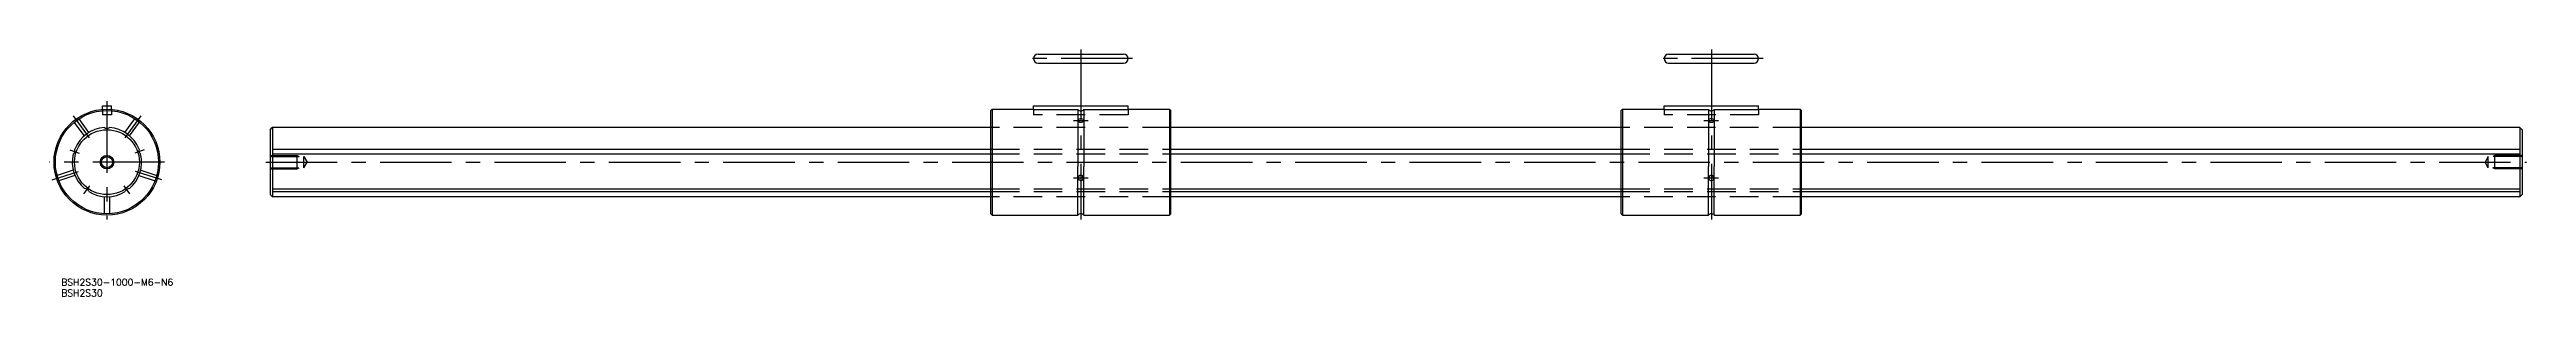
# Model space of a CAD drawing. Extents: x -25 to 1074, y -60 to 50.
import ezdxf

# ---------------------------------------------------------------- set-up
doc = ezdxf.new("R2010")
doc.units = 0
doc.linetypes.add('CENTER', pattern=[50.8, 31.75, -6.35, 6.35, -6.35])
doc.linetypes.add('DASHED', pattern=[19.05, 12.7, -6.35])
doc.layers.get('0').update_dxf_attribs({"linetype": 'CONTINUOUS'})
doc.layers.add('CENTER', color=1, linetype='CENTER')
doc.styles.get("Standard").update_dxf_attribs({"font": 'txt.shx', "height": 3, "bigfont": 'bigfont.shx'})

# ---------------------------------------------------------------- blocks, each defined once
blk = doc.blocks.new('*U4')
at = {"color": 7, "linetype": 'CONTINUOUS'}
blk.add_text('BSH2S30-1000-M6-N6', height=3, dxfattribs=at).set_placement((-20.3, -54.8))
blk = doc.blocks.new('*U5')
at = {"color": 7, "linetype": 'CONTINUOUS'}
blk.add_text('BSH2S30', height=3, dxfattribs=at).set_placement((-20.3, -59.6))

msp = doc.modelspace()

# ---------------------------------------------------------------- linework, layer by layer
at = {"color": 7, "linetype": 'CONTINUOUS'}
for p, q in [((413.5, 48), (451.5, 48)), ((693.5, 48), (731.5, 48)), ((413.5, 44), (451.5, 44)), ((693.5, 44), (731.5, 44)), ((-2, 25), (2, 25)), ((-2, 23.4), (-2, 25)), ((2, 23.4), (2, 25)), ((392.5, 22.9), (393.1, 23.5)), ((392.5, -22.9), (392.5, 22.9)), ((393.1, 23.5), (393.1, -23.5)), ((393.1, 23.5), (411.5, 23.5)), ((411.5, 23.4), (411.5, 25)), ((411.5, 25), (453.5, 25)), ((411.5, 23.4), (431.2, 23.4)), ((431.2, 23.4), (431.2, -2)), ((433.8, 23.4), (433.8, -2)), ((433.8, 23.4), (453.5, 23.4)), ((453.5, 23.4), (453.5, 25)), ((453.5, 23.5), (471.9, 23.5)), ((472.5, 22.9), (471.9, 23.5)), ((471.9, 23.5), (471.9, -23.5)), ((472.5, -22.9), (472.5, 22.9)), ((672.5, 22.9), (673.1, 23.5)), ((672.5, -22.9), (672.5, 22.9)), ((673.1, 23.5), (673.1, -23.5)), ((673.1, 23.5), (691.5, 23.5)), ((691.5, 25), (733.5, 25)), ((691.5, 23.4), (691.5, 25)), ((691.5, 23.4), (711.2, 23.4)), ((711.2, 23.4), (711.2, -2)), ((713.8, 23.4), (713.8, -2)), ((713.8, 23.4), (733.5, 23.4)), ((733.5, 23.4), (733.5, 25)), ((733.5, 23.5), (751.9, 23.5)), ((752.5, 22.9), (751.9, 23.5)), ((751.9, 23.5), (751.9, -23.5)), ((752.5, -22.9), (752.5, 22.9)), ((72.5, 14.4), (73.4, 15.4)), ((72.5, 14.4), (72.5, -14.4)), ((392.5, 15.4), (73.4, 15.4)), ((73.5, 15.4), (73.5, -15.4)), ((672.5, 15.4), (472.5, 15.4)), ((1071.5, 15.4), (752.5, 15.4)), ((1071.5, 15.4), (1072.5, 14.4)), ((1071.5, 15.4), (1071.5, -15.4)), ((1072.5, 14.4), (1072.5, -14.4)), ((73.5, 5.8), (392.5, 5.8)), ((73.5, 3.7), (392.5, 3.7)), ((472.5, 5.8), (672.5, 5.8)), ((472.5, 3.7), (672.5, 3.7)), ((752.5, 5.8), (1071.5, 5.8)), ((752.5, 3.7), (1071.5, 3.7)), ((431.2, -23.5), (431.2, -2)), ((433.8, -23.5), (433.8, -2)), ((711.2, -23.5), (711.2, -2)), ((713.8, -23.5), (713.8, -2)), ((72.5, -14.4), (73.5, -15.4)), ((73.5, -11.8), (392.5, -11.8)), ((73.5, -13.1), (392.5, -13.1)), ((392.5, -15.4), (73.5, -15.4)), ((472.5, -11.8), (672.5, -11.8)), ((472.5, -13.1), (672.5, -13.1)), ((672.5, -15.4), (472.5, -15.4)), ((752.5, -11.8), (1071.5, -11.8)), ((752.5, -13.1), (1071.5, -13.1)), ((1071.5, -15.4), (752.5, -15.4)), ((1071.5, -15.4), (1072.5, -14.4)), ((393.1, -23.5), (392.5, -22.9)), ((393.1, -23.5), (431.2, -23.5)), ((433.8, -23.5), (471.9, -23.5)), ((471.9, -23.5), (472.5, -22.9)), ((673.1, -23.5), (672.5, -22.9)), ((673.1, -23.5), (711.2, -23.5)), ((713.8, -23.5), (751.9, -23.5)), ((751.9, -23.5), (752.5, -22.9))]:
    msp.add_line(p, q, dxfattribs=at)
at = {"color": 3, "linetype": 'DASHED'}
for p, q in [((-2, 23.4), (-2, 21)), ((2, 23.4), (2, 21)), ((411.5, 23.4), (411.5, 21)), ((453.5, 23.4), (453.5, 21)), ((691.5, 23.4), (691.5, 21)), ((733.5, 23.4), (733.5, 21)), ((-10, 11.7), (-14.5, 17.8)), ((-8, 13.2), (-12.4, 19.2)), ((2, 21), (-2, 21)), ((8, 13.2), (12.4, 19.2)), ((10, 11.7), (14.5, 17.8)), ((472.5, 15.4), (392.5, 15.4)), ((453.5, 21), (411.5, 21)), ((752.5, 15.4), (672.5, 15.4)), ((733.5, 21), (691.5, 21)), ((72.5, 3), (84.5, 3)), ((72.5, 2.5), (87.5, 2.5)), ((84.5, -3), (84.5, 3)), ((84.5, 3), (85.4, 2.5)), ((87.5, -2.5), (87.5, 2.5)), ((87.5, 2.5), (88.9, 0)), ((392.5, 5.8), (472.5, 5.8)), ((392.5, 3.7), (472.5, 3.7)), ((672.5, 5.8), (752.5, 5.8)), ((672.5, 3.7), (752.5, 3.7)), ((1057.5, 2.5), (1056.1, 0)), ((1072.5, 2.5), (1057.5, 2.5)), ((1057.5, -2.5), (1057.5, 2.5)), ((1060.5, 3), (1059.5, 2.5)), ((1072.5, 3), (1060.5, 3)), ((1060.5, -3), (1060.5, 3)), ((-15, -3.6), (-22.1, -5.9)), ((-14.2, -5.9), (-21.4, -8.3)), ((14.2, -5.9), (21.4, -8.3)), ((15, -3.6), (22.1, -5.9)), ((72.5, -2.5), (87.5, -2.5)), ((72.5, -3), (84.5, -3)), ((84.5, -3), (85.4, -2.5)), ((87.5, -2.5), (88.9, 0)), ((1057.5, -2.5), (1056.1, 0)), ((1072.5, -2.5), (1057.5, -2.5)), ((1060.5, -3), (1059.5, -2.5)), ((1072.5, -3), (1060.5, -3)), ((-1.3, -15.3), (-1.3, -22.9)), ((1.2, -15.3), (1.2, -22.9)), ((392.5, -11.8), (472.5, -11.8)), ((392.5, -13.1), (472.5, -13.1)), ((472.5, -15.4), (392.5, -15.4)), ((672.5, -11.8), (752.5, -11.8)), ((672.5, -13.1), (752.5, -13.1)), ((752.5, -15.4), (672.5, -15.4))]:
    msp.add_line(p, q, dxfattribs=at)
at = {"color": 7, "linetype": 'CONTINUOUS'}
for radius in [23.5, 22.9, 14.4, 2.46]:
    msp.add_circle((0, 0), radius, dxfattribs=at)
at = {"color": 3, "linetype": 'CONTINUOUS'}
msp.add_circle((0, 0), 3, dxfattribs=at)
at = {"color": 7, "linetype": 'CONTINUOUS'}
for centre, radius, start, end in [((413.5, 46), 2, 90, 270), ((451.5, 46), 2, 270, 90), ((693.5, 46), 2, 90, 270), ((731.5, 46), 2, 270, 90), ((432.5, 24.5), 1.7, 220.3177, 319.6823), ((712.5, 24.5), 1.7, 220.3177, 319.6823), ((0, 0), 15.4, 94.2344, 157.7656), ((0, 17), 1.99, 235.0514, 304.9486), ((0, 0), 15.4, 22.2344, 85.7656), ((431.9, 18.5), 0.666, 104.7124, 174.6589), ((432, 18.6), 0.771, 187.1505, 237.0259), ((432.5, 19.8), 2.04, 243.7042, 296.2958), ((432.5, 16.9), 2.35, 71.2118, 108.7882), ((433.1, 18.5), 0.666, 5.3411, 75.2876), ((433, 18.6), 0.771, 302.9741, 352.8495), ((711.9, 18.5), 0.666, 104.7124, 174.6589), ((712, 18.6), 0.771, 187.1505, 237.0259), ((712.5, 19.8), 2.04, 243.7042, 296.2958), ((712.5, 16.9), 2.35, 71.2118, 108.7882), ((713.1, 18.5), 0.666, 5.3411, 75.2876), ((713, 18.6), 0.771, 302.9741, 352.8495), ((0, 0), 15.4, 166.2344, 229.7656), ((-16.2, 5.2), 1.99, 307.0514, 16.9486), ((0, 0), 15.4, 310.2344, 13.7656), ((16.2, 5.2), 1.99, 163.0514, 232.9486), ((432.5, -7.2), 1.28, 132.3299, 176.6992), ((432.6, -6.9), 1.39, 187.6068, 235.2061), ((432.5, -7.1), 1.23, 47.5152, 132.4848), ((432.5, -7.1), 1.11, 233.136, 306.864), ((432.4, -6.9), 1.39, 304.7939, 352.3932), ((432.4, -7.2), 1.28, 3.3008, 47.6701), ((712.5, -7.2), 1.28, 132.3299, 176.6992), ((712.6, -6.9), 1.39, 187.6068, 235.2061), ((712.5, -7.1), 1.23, 47.5152, 132.4848), ((712.5, -7.1), 1.11, 233.136, 306.864), ((712.4, -6.9), 1.39, 304.7939, 352.3932), ((712.4, -7.2), 1.28, 3.3008, 47.6701), ((-10, -13.7), 1.99, 19.0514, 88.9486), ((0, 0), 15.4, 238.2344, 301.7656), ((10, -13.7), 1.99, 91.0514, 160.9486), ((432.5, -24.6), 1.71, 40.4497, 139.5503), ((712.5, -24.6), 1.71, 40.4497, 139.5503)]:
    msp.add_arc(centre, radius, start, end, dxfattribs=at)
at = {"layer": 'CENTER', "color": 1, "linetype": 'CENTER'}
for p, q in [((455.5, 46), (409.5, 46)), ((432.5, 50), (432.5, -25.5)), ((735.5, 46), (689.5, 46)), ((712.5, 50), (712.5, -25.5)), ((0, 27), (0, -25.5)), ((-15, 20.6), (-7.9, 10.8)), ((15, 20.6), (7.9, 10.8)), ((429.2, 18.5), (435.7, 18.5)), ((709.2, 18.5), (715.7, 18.5)), ((25.5, 0), (-25.5, 0)), ((-16.5, 5.4), (-12.4, 4)), ((16.5, 5.4), (12.4, 4)), ((70.5, 0), (1074.5, 0)), ((-24.3, -7.9), (-12.7, -4.1)), ((-10.2, -14.1), (-7.6, -10.5)), ((10.2, -14.1), (7.6, -10.5)), ((24.3, -7.9), (12.7, -4.1)), ((435.7, -7.1), (429.2, -7.1)), ((715.7, -7.1), (709.2, -7.1))]:
    msp.add_line(p, q, dxfattribs=at)

# ---------------------------------------------------------------- block references
at = {"color": 7, "linetype": 'CONTINUOUS'}
for name in ['*U4', '*U5']:
    msp.add_blockref(name, (0, 0), dxfattribs=at)

doc.saveas('drawing.dxf')
